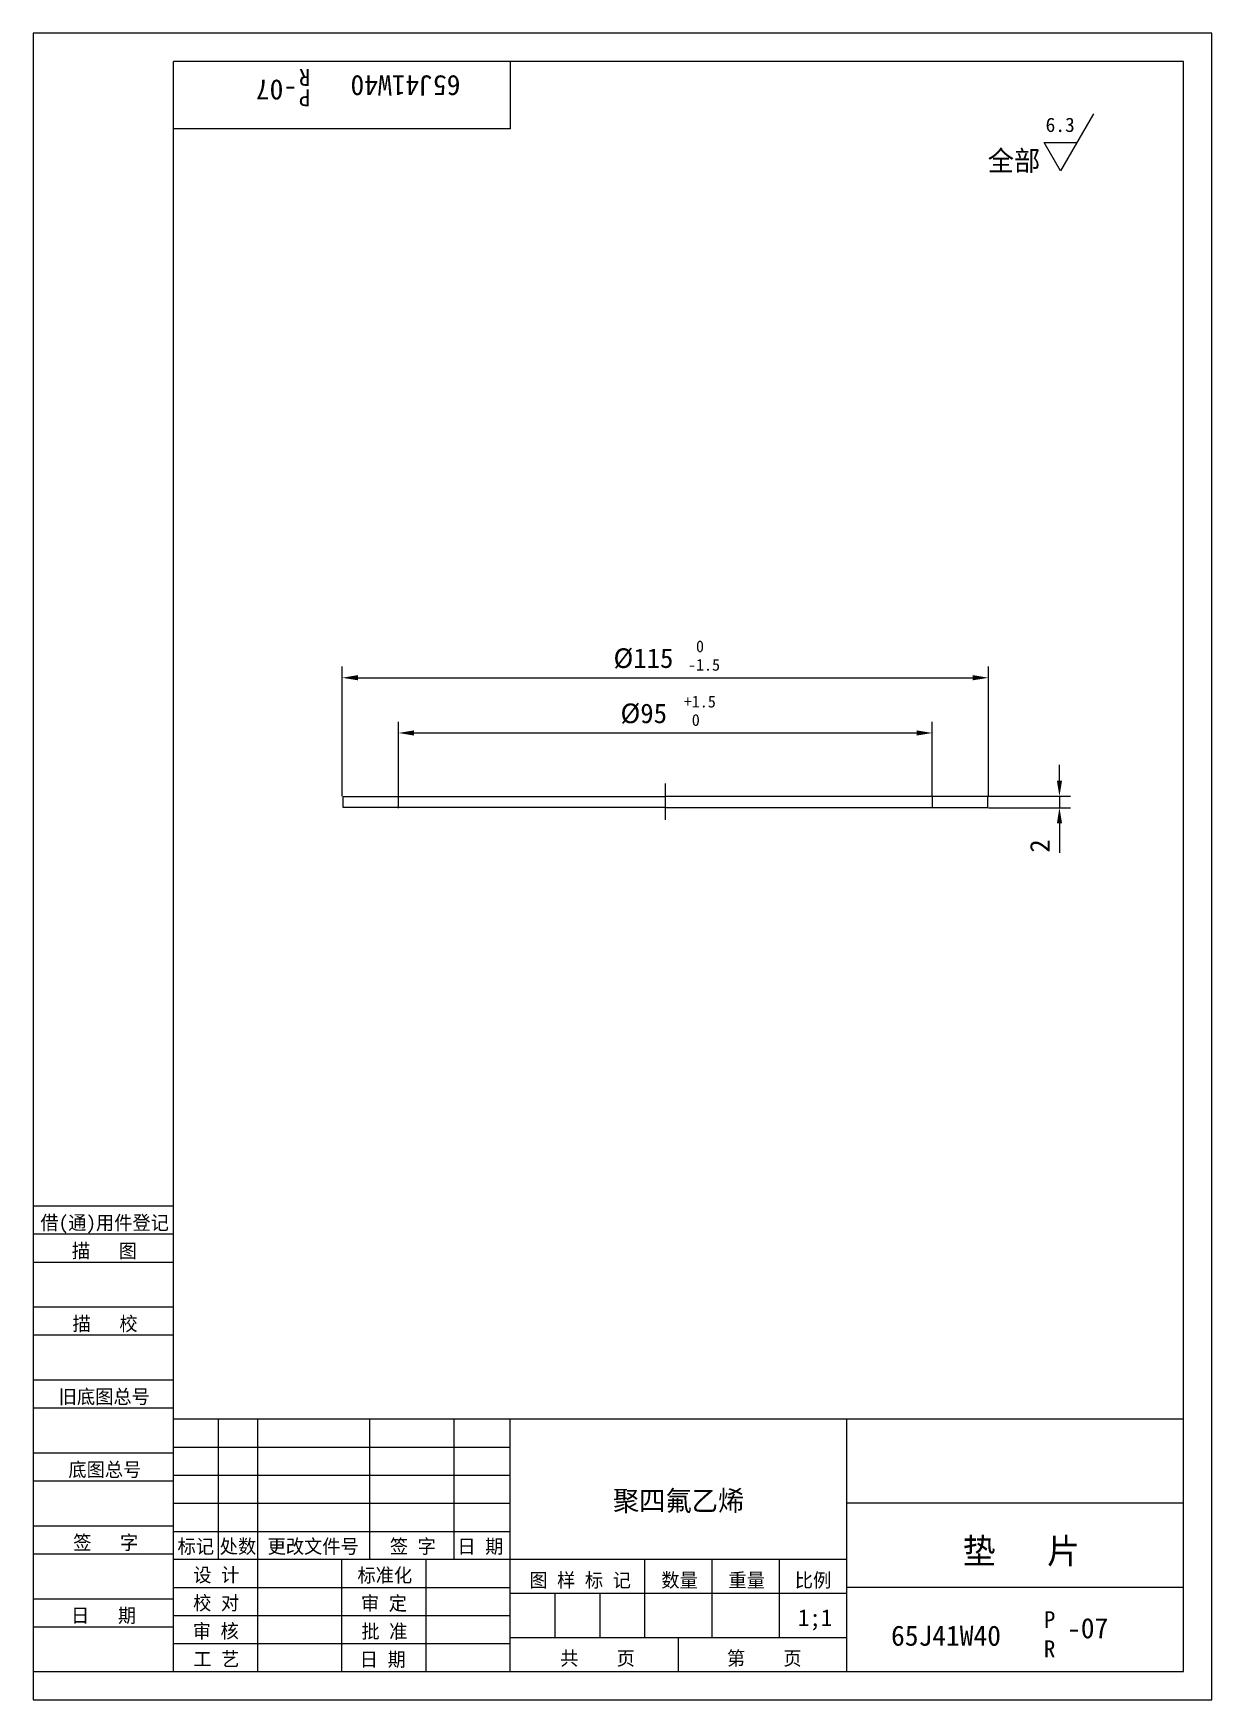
# Model space of a CAD drawing. Header units: metres. Extents: x 0 to 210, y 0 to 297.
import ezdxf

# ---------------------------------------------------------------- set-up
doc = ezdxf.new("R2010")
doc.units = ezdxf.units.M
for name, color, linetype in [('C', 6, 'Continuous'), ('D', 1, 'Continuous'), ('FL', 5, 'Continuous'), ('T', 7, 'Continuous'), ('TL', 4, 'Continuous')]:
    doc.layers.add(name, color=color, linetype=linetype)

# ---------------------------------------------------------------- blocks, each defined once
blk = doc.blocks.new('TUKUN4')
at = {"layer": 'FL'}
for p, q in [((0, 297), (0, 0)), ((210, 297), (0, 297)), ((210, 0), (210, 297)), ((0, 78), (25, 78)), ((0, 70), (25, 70)), ((0, 65), (25, 65)), ((0, 57), (25, 57)), ((0, 52), (25, 52)), ((33, 25), (33, 50)), ((40, 5), (40, 50)), ((60, 25), (60, 50)), ((75, 25), (75, 50)), ((25, 45), (85, 45)), ((0, 44), (25, 44)), ((0, 39), (25, 39)), ((25, 40), (85, 40)), ((25, 35), (85, 35)), ((0, 31), (25, 31)), ((25, 30), (85, 30)), ((0, 26), (25, 26)), ((70, 5), (70, 25)), ((0, 18), (25, 18)), ((25, 20), (85, 20)), ((25, 15), (85, 15)), ((0, 13), (25, 13)), ((25, 10), (85, 10)), ((0, 0), (210, 0))]:
    blk.add_line(p, q, dxfattribs=at)
at = {"layer": 'TL'}
for p, q in [((25, 5), (25, 292)), ((205, 292), (25, 292)), ((85, 292), (85, 280)), ((205, 5), (205, 292)), ((85, 280), (25, 280)), ((0, 88), (25, 88)), ((0, 83), (25, 83)), ((205, 50), (25, 50)), ((85, 5), (85, 50)), ((145, 5), (145, 50)), ((205, 35), (145, 35)), ((145, 25), (25, 25)), ((55, 5), (55, 25)), ((109, 11), (109, 25)), ((121, 11), (121, 25)), ((133, 11), (133, 25)), ((85, 19), (145, 19)), ((93, 11), (93, 19)), ((101, 11), (101, 19)), ((205, 20), (145, 20)), ((145, 11), (85, 11)), ((115, 5), (115, 11)), ((0, 5), (205, 5))]:
    blk.add_line(p, q, dxfattribs=at)
at = {"layer": 'T'}
for s, p in [('借(通)用件登记', (1.26, 83.76)), ('描   图', (6.86, 78.76)), ('描   校', (6.98, 65.76)), ('旧底图总号', (4.52, 52.76)), ('底图总号', (6.25, 39.76)), ('签   字', (7.1, 26.76)), ('标记', (25.71, 26.07)), ('处数', (33.22, 26.07)), ('更改文件号', (41.75, 26.07)), ('签 字', (63.53, 26.07)), ('日 期', (75.57, 26.07)), ('设 计', (28.5, 20.99)), ('标准化', (57.77, 20.93)), ('图 样 标 记', (88.4, 20.04)), ('数量', (111.92, 20.04)), ('重量', (123.88, 20.04)), ('比例', (135.7, 20.04)), ('校 对', (28.48, 15.99)), ('审 定', (58.39, 15.93)), ('日   期', (6.72, 13.76)), ('审 核', (28.41, 10.99)), ('批 准', (58.46, 10.93)), ('共    页', (93.91, 6.13)), ('第    页', (123.62, 6.13)), ('工 艺', (28.52, 5.99)), ('日 期', (58.18, 5.93))]:
    blk.add_text(s, height=2.5, dxfattribs=at).set_placement(p)

msp = doc.modelspace()

# ---------------------------------------------------------------- linework, layer by layer
at = {"layer": 'C'}
msp.add_line((112.69, 156.83), (112.69, 163.28), dxfattribs=at)
at = {"layer": 'D'}
for p, q in [((188.92, 282.64), (183.07, 272.5)), ((180.14, 277.57), (185.99, 277.57)), ((183.07, 272.5), (180.14, 277.57)), ((55.06, 161.01), (55.06, 184.14)), ((57.86, 182.14), (167.41, 182.14)), ((170.21, 161.01), (170.21, 184.14)), ((65.07, 161.01), (65.07, 174.3)), ((67.87, 172.3), (157.4, 172.3)), ((160.2, 161.01), (160.2, 174.3)), ((182.87, 163.81), (182.87, 166.61)), ((170.21, 161.01), (184.87, 161.01)), ((182.87, 161.01), (182.87, 158.98)), ((170.21, 158.98), (184.87, 158.98)), ((182.87, 156.18), (182.87, 153.38)), ((182.87, 153.38), (182.87, 150.96))]:
    msp.add_line(p, q, dxfattribs=at)
for points in [[(57.86, 182.61), (57.86, 181.68), (55.06, 182.14)], [(167.41, 182.61), (167.41, 181.68), (170.21, 182.14)], [(67.87, 172.76), (67.87, 171.83), (65.07, 172.3)], [(157.4, 172.76), (157.4, 171.83), (160.2, 172.3)], [(182.41, 163.81), (183.34, 163.81), (182.87, 161.01)], [(182.41, 156.18), (183.34, 156.18), (182.87, 158.98)]]:
    msp.add_solid(points, dxfattribs=at)
at = {"layer": 'TL'}
for p, q in [((55.19, 160.99), (65.19, 160.99)), ((55.19, 158.99), (55.19, 160.99)), ((65.06, 158.91), (65.06, 160.99)), ((65.19, 160.99), (112.69, 160.99)), ((160.13, 160.99), (112.63, 160.99)), ((170.13, 160.99), (160.13, 160.99)), ((160.26, 158.91), (160.26, 160.99)), ((170.13, 158.99), (170.13, 160.99)), ((65.19, 158.99), (55.19, 158.99)), ((112.69, 158.99), (65.19, 158.99)), ((112.63, 158.99), (160.13, 158.99)), ((160.13, 158.99), (170.13, 158.99))]:
    msp.add_line(p, q, dxfattribs=at)

# ---------------------------------------------------------------- block references
at = {"layer": 'D'}
msp.add_blockref('TUKUN4', (0, 0), dxfattribs=at)

# ---------------------------------------------------------------- texts
for s, height, rotation, p in [('-07', 3.6, 180, (47.01, 288.72)), ('R', 3, 180, (49.38, 290.63)), ('65J41W40', 3.6, 180, (76.12, 289.5)), ('P', 3, 180, (49.38, 287)), ('2', 3.5, 90, (181.12, 150.96))]:
    msp.add_text(s, height=height, rotation=rotation, dxfattribs=at).set_placement(p)
for s, height, p in [('6.3', 2.55, (180.4, 279.42)), ('全部', 3.6, (170.09, 272.5)), ('%%C115', 3.5, (103.39, 183.89)), (' 0', 2.1, (116.67, 186.69)), ('-1.5', 2.1, (116.67, 183.4)), ('+1.5', 2.1, (115.92, 176.85)), ('%%C95', 3.5, (104.64, 174.05)), (' 0', 2.1, (115.92, 173.56)), ('聚四氟乙烯', 3.6, (103.29, 33.66)), ('垫   片', 4.5, (165.63, 24.24)), ('1;1', 3, (136.26, 13.11)), ('P', 3, (180.1, 12.77)), ('65J41W40', 3.6, (152.86, 9.61)), ('-07', 3.6, (184.23, 10.94)), ('R', 3, (180.1, 7.57))]:
    msp.add_text(s, height=height, dxfattribs=at).set_placement(p)

doc.saveas('drawing.dxf')
